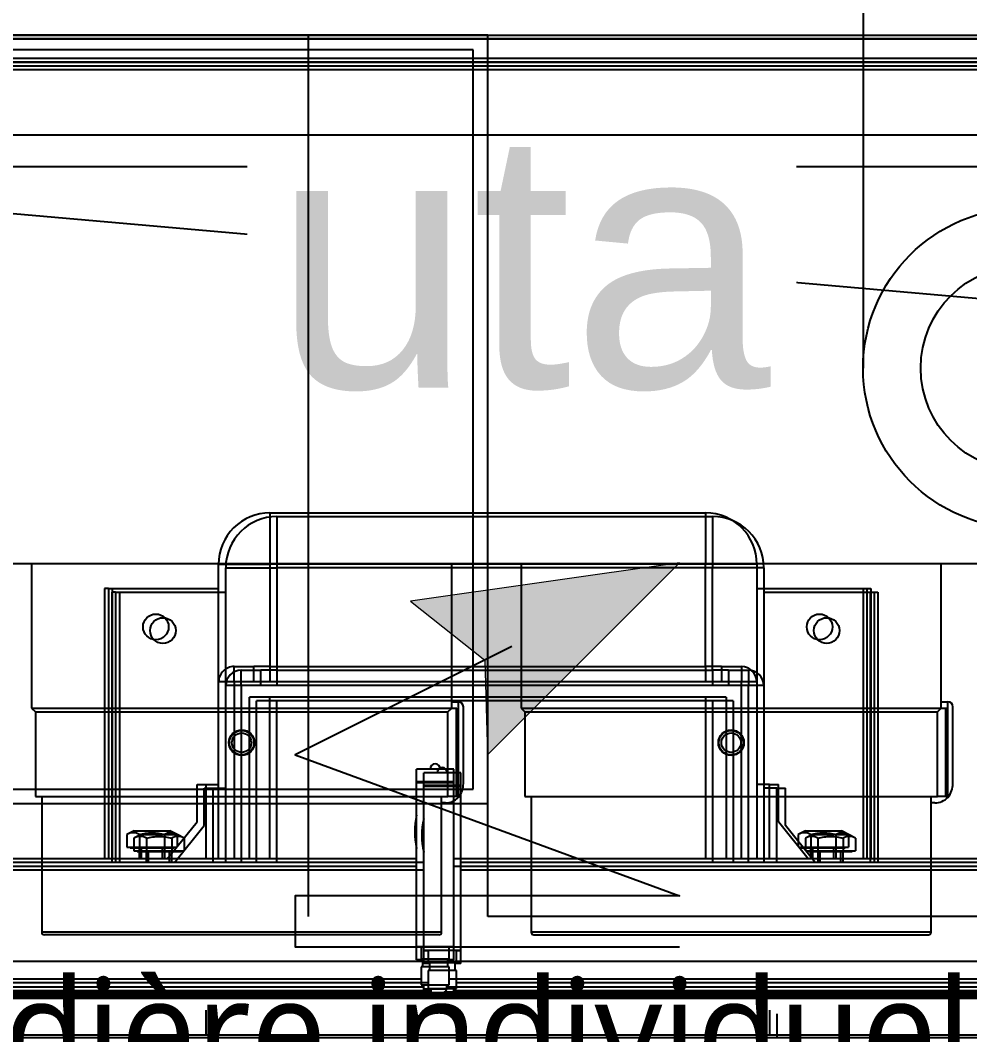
# Model space of a CAD drawing. Header units: millimetres. Extents: x 522027 to 600964, y -380282 to -298602.
# Drawn here: x 567624.6 to 567995.1, y -345042.5 to -344646.5 of the extents above; entities that cross this region are included whole.
import ezdxf

# ---------------------------------------------------------------- set-up
doc = ezdxf.new("R2010")
doc.units = ezdxf.units.MM
doc.layers.add('prlm-CHAUFF', color=4, linetype='Continuous')
doc.layers.add('prlm-MOD', color=64, linetype='Continuous')
doc.layers.add('prlm-ELEC-CFO', color=1, linetype='Continuous', lineweight=25)
doc.styles.add('Arial', font='arial.ttf')
doc.styles.add('prlm-chauff', font='trebucbi.ttf', dxfattribs={"height": 18})

# ---------------------------------------------------------------- blocks, each defined once
blk = doc.blocks.new('C 90.MTI900_Alu_390')
at = {"layer": 'prlm-MOD', "color": 1, "linetype": 'Continuous'}
for p, q in [((-4.225, 0), (4.225, 0)), ((-4.105, -0.105), (4.105, -0.105)), ((-3.96, -0.09), (3.96, -0.09)), ((-4.1, -0.12), (4.1, -0.12)), ((-0.85, -1.865), (0.85, -1.865)), ((-0.85, -1.865), (-0.85, -2.065)), ((0.85, -1.865), (0.85, -2.065)), ((-1.05, -2.525), (-1.05, -2.065)), ((-1.05, -2.065), (-0.85, -2.065)), ((0.85, -2.065), (-0.85, -2.065)), ((-0.85, -2.065), (-0.85, -2.465)), ((0.85, -2.465), (0.85, -2.065)), ((1.05, -2.065), (0.85, -2.065)), ((1.05, -2.065), (1.05, -2.525)), ((-1.495, -2.16), (-1.495, -3.215)), ((-1.48, -2.16), (-1.495, -2.16)), ((-1.48, -2.16), (-1.48, -3.215)), ((-1.48, -2.16), (-1.465, -2.16)), ((-1.465, -2.16), (-1.05, -2.16)), ((-1.465, -2.16), (-1.465, -3.215)), ((1.05, -2.16), (1.465, -2.16)), ((1.465, -2.16), (1.48, -2.16)), ((1.465, -2.16), (1.465, -3.215)), ((1.48, -2.16), (1.48, -3.215)), ((1.48, -2.16), (1.495, -2.16)), ((1.495, -2.16), (1.495, -3.215)), ((-0.99, -2.465), (-0.9124, -2.465)), ((-0.99, -2.525), (-0.99, -2.465)), ((-0.85, -2.465), (-0.9124, -2.465)), ((-0.9124, -2.525), (-0.9124, -2.465)), ((-0.85, -2.465), (0.85, -2.465)), ((-0.85, -2.465), (-0.85, -2.5242)), ((0.9124, -2.465), (0.85, -2.465)), ((0.85, -2.465), (0.85, -2.5242)), ((0.9124, -2.465), (0.99, -2.465)), ((0.9124, -2.465), (0.9124, -2.525)), ((0.99, -2.465), (0.99, -2.525)), ((-1.05, -3.215), (-1.05, -2.525)), ((-0.99, -2.525), (-1.05, -2.525)), ((-0.99, -2.525), (-0.99, -3.215)), ((-0.9124, -2.525), (-0.99, -2.525)), ((0.85, -2.5242), (-0.85, -2.5242)), ((0.99, -2.525), (0.9124, -2.525)), ((0.99, -3.215), (0.99, -2.525)), ((1.05, -2.525), (0.99, -2.525)), ((1.05, -2.525), (1.05, -3.215)), ((0.93, -2.585), (-0.93, -2.585)), ((-0.93, -3.215), (-0.93, -2.585)), ((-0.85, -3.215), (-0.85, -2.585)), ((0.85, -2.585), (0.85, -3.215)), ((0.93, -2.585), (0.93, -3.215)), ((-0.2775, -2.915), (-0.2775, -2.865)), ((-0.1325, -2.865), (-0.2775, -2.865)), ((-0.1325, -2.915), (-0.1325, -2.865)), ((-1.1342, -2.925), (-1.1, -2.925)), ((-1.1342, -3.0705), (-1.1342, -2.925)), ((-1.1, -2.925), (-1.1, -3.215)), ((-1.1, -2.925), (-1.05, -2.925)), ((-0.1325, -2.915), (-0.2775, -2.915)), ((-0.2775, -2.9175), (-0.2775, -2.915)), ((-0.2775, -2.9175), (-0.1325, -2.9175)), ((-0.2775, -3.5575), (-0.2775, -2.9175)), ((-0.1325, -2.9175), (-0.1325, -2.915)), ((-0.1325, -3.5575), (-0.1325, -2.9175)), ((1.1, -2.925), (1.05, -2.925)), ((1.1, -3.215), (1.1, -2.925)), ((1.1, -2.925), (1.1342, -2.925)), ((1.1342, -3.0705), (1.1342, -2.925)), ((-1.2504, -3.215), (-1.1342, -3.0705)), ((1.2504, -3.215), (1.1342, -3.0705)), ((-1.38, -3.106), (-1.4081, -3.1204)), ((-1.4081, -3.1204), (-1.4081, -3.17)), ((-1.38, -3.106), (-1.24, -3.106)), ((-1.3591, -3.1204), (-1.3591, -3.17)), ((-1.2609, -3.1204), (-1.2609, -3.17)), ((-1.2119, -3.1204), (-1.24, -3.106)), ((-1.2119, -3.1204), (-1.2119, -3.1671)), ((1.24, -3.106), (1.2119, -3.1204)), ((1.2119, -3.1204), (1.2119, -3.1671)), ((1.24, -3.106), (1.38, -3.106)), ((1.2609, -3.1204), (1.2609, -3.17)), ((1.3591, -3.1204), (1.3591, -3.17)), ((1.4081, -3.1204), (1.38, -3.106)), ((1.4081, -3.1204), (1.4081, -3.17)), ((-1.4081, -3.17), (-1.3836, -3.17)), ((-1.395, -3.17), (-1.395, -3.172)), ((-1.395, -3.172), (-1.225, -3.172)), ((-1.3836, -3.17), (-1.3591, -3.17)), ((-1.36, -3.172), (-1.36, -3.215)), ((-1.3591, -3.17), (-1.31, -3.17)), ((-1.3508, -3.215), (-1.3508, -3.172)), ((-1.31, -3.17), (-1.2609, -3.17)), ((-1.2692, -3.215), (-1.2692, -3.172)), ((-1.2609, -3.17), (-1.2364, -3.17)), ((-1.26, -3.215), (-1.26, -3.172)), ((-1.2364, -3.17), (-1.2142, -3.17)), ((-1.225, -3.172), (-1.225, -3.17)), ((1.2142, -3.17), (1.2364, -3.17)), ((1.225, -3.17), (1.225, -3.172)), ((1.225, -3.172), (1.395, -3.172)), ((1.2364, -3.17), (1.2609, -3.17)), ((1.26, -3.172), (1.26, -3.215)), ((1.2609, -3.17), (1.31, -3.17)), ((1.2692, -3.215), (1.2692, -3.172)), ((1.31, -3.17), (1.3591, -3.17)), ((1.3508, -3.215), (1.3508, -3.172)), ((1.3591, -3.17), (1.3836, -3.17)), ((1.36, -3.215), (1.36, -3.172)), ((1.3836, -3.17), (1.4081, -3.17)), ((1.395, -3.172), (1.395, -3.17)), ((-0.2775, -3.215), (-4.0287, -3.215)), ((-0.2775, -3.245), (-4.0274, -3.245)), ((4.0287, -3.215), (-0.1325, -3.215)), ((4.0274, -3.245), (-0.1325, -3.245)), ((-0.2775, -3.5575), (-0.1325, -3.5575)), ((-0.2775, -3.56), (-0.2775, -3.5575)), ((-0.2775, -3.61), (-0.2775, -3.56)), ((-0.26, -3.56), (-0.2775, -3.56)), ((-0.26, -3.5575), (-0.26, -3.6075)), ((-0.15, -3.6075), (-0.15, -3.5575)), ((-0.1325, -3.56), (-0.15, -3.56)), ((-0.1325, -3.56), (-0.1325, -3.5575)), ((-0.1325, -3.61), (-0.1325, -3.56)), ((-0.255, -3.61), (-0.2775, -3.61)), ((-0.15, -3.6075), (-0.26, -3.6075)), ((-0.15, -3.6375), (-0.26, -3.6375)), ((-0.26, -3.6375), (-0.26, -3.7075)), ((-0.255, -3.6075), (-0.255, -3.6375)), ((-0.155, -3.6375), (-0.155, -3.6075)), ((-0.1325, -3.61), (-0.155, -3.61)), ((-0.15, -3.7075), (-0.15, -3.6375)), ((-0.26, -3.685), (-3.6034, -3.685)), ((-3.5974, -3.715), (-0.25, -3.715)), ((-0.26, -3.7075), (-0.15, -3.7075)), ((-0.25, -3.7075), (-0.25, -3.7225)), ((-0.16, -3.7225), (-0.16, -3.7075)), ((-0.16, -3.715), (3.5984, -3.715)), ((3.6044, -3.685), (-0.15, -3.685)), ((-4.375, -3.737), (4.375, -3.737)), ((4.375, -3.747), (-4.375, -3.747)), ((-3.175, -3.735), (-0.2433, -3.735)), ((-0.25, -3.7225), (-0.16, -3.7225)), ((-0.1667, -3.735), (3.175, -3.735))]:
    blk.add_line(p, q, dxfattribs=at)
at = {"layer": 'prlm-MOD', "color": 1, "ltscale": 50}
for points in [[(-1.1, -3.8058), (-1.1, -3.902)], [(1.1, -3.8058), (1.1, -3.902)]]:
    blk.add_lwpolyline(points, dxfattribs=at)
at = {"layer": 'prlm-MOD', "color": 1, "linetype": 'Continuous'}
for centre in [(-1.295, -2.31), (1.295, -2.31)]:
    blk.add_circle(centre, 0.05, dxfattribs=at)
for centre, radius, start, end in [((-0.85, -2.065), 0.2, 90, 180), ((0.85, -2.065), 0.2, 0, 90), ((-0.99, -2.525), 0.06, 90, 180), ((0.99, -2.525), 0.06, 0, 90), ((-0.205, -2.865), 0.02, 0, 180), ((0, -3.11), 0.285, 166.8264, 193.1736), ((-1.3836, -3.1624), 0.0487, 59.7422, 120.2578), ((-1.2364, -3.1624), 0.0487, 59.7422, 120.2578), ((1.2364, -3.1624), 0.0487, 59.7422, 120.2578), ((1.3836, -3.1624), 0.0487, 59.7422, 120.2578), ((-0.235, -3.7225), 0.015, 180, 255.1649), ((-0.175, -3.7225), 0.015, 284.8351, 0)]:
    blk.add_arc(centre, radius, start, end, dxfattribs=at)
for points, knots in [([(-0.85, -2.5242), (-0.8604, -2.5242), (-0.8708, -2.5243), (-0.8916, -2.5247), (-0.902, -2.525), (-0.9124, -2.525)], [0, 0, 0, 0, 0.5, 0.5, 1, 1, 1, 1]), ([(0.9124, -2.525), (0.902, -2.525), (0.8916, -2.5247), (0.8708, -2.5243), (0.8604, -2.5242), (0.85, -2.5242)], [0, 0, 0, 0, 0.5, 0.5, 1, 1, 1, 1]), ([(-1.3591, -3.1204), (-1.3511, -3.1183), (-1.343, -3.1166), (-1.3306, -3.1149), (-1.3265, -3.1144), (-1.3182, -3.1138), (-1.3141, -3.1137), (-1.3017, -3.1137), (-1.2935, -3.1143), (-1.2772, -3.1166), (-1.269, -3.1183), (-1.2609, -3.1204)], [0, 0, 0, 0, 0.25, 0.25, 0.375, 0.375, 0.5, 0.5, 0.75, 0.75, 1, 1, 1, 1]), ([(1.2609, -3.1204), (1.269, -3.1183), (1.2772, -3.1166), (1.2935, -3.1143), (1.3017, -3.1137), (1.3141, -3.1137), (1.3182, -3.1138), (1.3265, -3.1144), (1.3306, -3.1149), (1.343, -3.1166), (1.3511, -3.1183), (1.3591, -3.1204)], [0, 0, 0, 0, 0.25, 0.25, 0.5, 0.5, 0.625, 0.625, 0.75, 0.75, 1, 1, 1, 1])]:
    blk.add_open_spline(points, degree=3, knots=knots, dxfattribs=at)
blk = doc.blocks.new('xi.VCO')
at = {"layer": 'prlm-ELEC-CFO', "lineweight": 5}
blk.add_hatch(color=0, dxfattribs=at).paths.add_polyline_path([(-3, 6), (-0.103, 3.699), (0, 0), (7.5, 7.5)])
at = {"layer": 'prlm-ELEC-CFO', "color": 0, "lineweight": 5, "flags": 128}
blk.add_lwpolyline([(-3, 6), (-0.103, 3.699), (0, 0), (7.5, 7.5)], close=True, dxfattribs=at)
at = {"layer": 'prlm-ELEC-CFO', "color": 0}
blk.add_lwpolyline([(0.955, 4.227), (-7.5, 0), (7.5, -5.5), (-7.5, -5.5), (-7.5, -7.5), (7.5, -7.5)], dxfattribs=at)

msp = doc.modelspace()

# ---------------------------------------------------------------- linework, layer by layer
msp.add_line((568279.59, -344653.71), (567279.59, -344653.71))
msp.add_line((568279.59, -344653.71), (567279.59, -344653.71))
at = {"flags": 128}
for points in [[(568209.59, -344936.44), (568209.59, -344703.71), (567414.63, -344703.71), (568136.59, -344767.18)], [(567329.59, -345013.71), (568229.59, -345013.71), (568229.59, -345043.71), (567329.59, -345043.71)]]:
    msp.add_lwpolyline(points, close=True, dxfattribs=at)
at = {"layer": 'prlm-CHAUFF'}
for p, q in [((567953.53, -344455.82), (567953.53, -344782.28)), ((567807.03, -344652.28), (568225.03, -344652.28)), ((568225.03, -344996.28), (567807.03, -344996.28))]:
    msp.add_line(p, q, dxfattribs=at)
at = {"layer": 'prlm-CHAUFF', "ltscale": 50}
for p, q in [((567807.03, -344652.28), (567417.03, -344652.28)), ((567801.32, -344657.99), (567422.74, -344657.99)), ((567402.03, -344858.48), (568212.03, -344858.49)), ((567629.03, -344858.48), (567629.03, -344914.98)), ((567793.03, -344914.98), (567793.03, -344858.48)), ((567820.03, -344858.48), (567820.03, -344914.98)), ((567984.03, -344914.99), (567984.03, -344858.49)), ((567793.03, -344912.48), (567795.53, -344912.48)), ((567795.58, -344949.48), (567795.58, -344912.48)), ((567984.03, -344912.49), (567986.53, -344912.49)), ((567986.58, -344949.49), (567986.58, -344912.49)), ((567629.03, -344914.98), (567793.03, -344914.98)), ((567629.03, -344914.98), (567630.53, -344916.48)), ((567630.53, -344916.48), (567791.53, -344916.48)), ((567630.53, -344916.48), (567630.53, -344949.48)), ((567791.53, -344916.48), (567793.03, -344914.98)), ((567791.53, -344949.48), (567791.53, -344916.48)), ((567793.03, -344914.98), (567794.83, -344914.98)), ((567794.83, -344949.48), (567794.83, -344914.98)), ((567794.83, -344914.98), (567795.03, -344914.98)), ((567795.03, -344949.48), (567795.03, -344914.98)), ((567797.53, -344944.45), (567797.53, -344914.48)), ((567820.03, -344914.98), (567984.03, -344914.99)), ((567820.03, -344914.98), (567821.53, -344916.48)), ((567821.53, -344916.48), (567982.53, -344916.49)), ((567821.53, -344916.48), (567821.53, -344949.48)), ((567982.53, -344916.49), (567984.03, -344914.99)), ((567982.53, -344949.49), (567982.53, -344916.49)), ((567984.03, -344914.99), (567985.83, -344914.99)), ((567985.83, -344949.49), (567985.83, -344914.99)), ((567985.83, -344914.99), (567986.03, -344914.99)), ((567986.03, -344949.49), (567986.03, -344914.99)), ((567988.53, -344944.45), (567988.53, -344914.49)), ((567794.83, -344924.21), (567795.03, -344924.21)), ((567795.03, -344925.21), (567794.83, -344925.21)), ((567985.83, -344924.22), (567986.03, -344924.22)), ((567986.03, -344925.22), (567985.83, -344925.22)), ((567794.83, -344925.71), (567795.03, -344925.71)), ((567795.03, -344929.21), (567794.83, -344929.21)), ((567985.83, -344925.72), (567986.03, -344925.72)), ((567986.03, -344929.22), (567985.83, -344929.22)), ((567794.83, -344932.98), (567795.03, -344932.98)), ((567985.83, -344932.99), (567986.03, -344932.99)), ((567795.03, -344936.48), (567794.83, -344936.48)), ((567986.03, -344936.49), (567985.83, -344936.49)), ((567422.74, -344946.57), (567801.31, -344946.57)), ((567417.03, -344952.28), (567807.03, -344952.28)), ((567630.53, -344949.48), (567791.53, -344949.48)), ((567633.03, -344949.48), (567633.02, -345002.48)), ((567789.02, -345002.48), (567789.03, -344949.48)), ((567790.53, -344951.98), (567789.03, -344951.98)), ((567795.58, -344949.48), (567791.53, -344949.48)), ((567821.53, -344949.48), (567982.53, -344949.49)), ((567824.03, -344949.48), (567824.02, -345002.48)), ((567980.02, -345002.49), (567980.03, -344949.49)), ((567981.53, -344951.99), (567980.03, -344951.99)), ((567986.58, -344949.49), (567982.53, -344949.49)), ((567789.02, -345002.48), (567633.02, -345002.48)), ((567788.02, -345003.48), (567634.02, -345003.48)), ((567980.02, -345002.49), (567824.02, -345002.48)), ((567825.02, -345003.48), (567979.02, -345003.49))]:
    msp.add_line(p, q, dxfattribs=at)
at = {"layer": 'prlm-CHAUFF'}
for radius in [62.5, 40]:
    msp.add_circle((568016.03, -344782.28), radius, dxfattribs=at)
at = {"layer": 'prlm-CHAUFF', "ltscale": 50}
for centre, radius in [((567711.03, -344928.48), 5), ((567711.03, -344928.48), 4.8), ((567711.03, -344928.48), 3.8), ((567902.03, -344928.49), 5), ((567902.03, -344928.49), 4.8), ((567902.03, -344928.49), 3.8)]:
    msp.add_circle(centre, radius, dxfattribs=at)
for centre, radius, start, end in [((567795.53, -344914.48), 2, 88.3228, 89.9989), ((567795.53, -344914.48), 2, 359.9989, 88.3228), ((567986.53, -344914.49), 2, 88.3228, 89.9989), ((567986.53, -344914.49), 2, 359.9989, 88.3228), ((567789.77, -344944.68), 7.76, 318.5237, 1.7664), ((567980.77, -344944.69), 7.76, 318.5237, 1.7664), ((567790.53, -344944.98), 7, 269.9989, 316.272), ((567981.53, -344944.99), 7, 269.9989, 316.272), ((567634.02, -345002.48), 1, 179.9989, 269.9989), ((567788.02, -345002.48), 1, 269.9989, 359.9989), ((567825.02, -345002.48), 1, 179.9989, 269.9989), ((567979.02, -345002.49), 1, 269.9989, 359.9989)]:
    msp.add_arc(centre, radius, start, end, dxfattribs=at)
for centre, major_axis, ratio, start_param, end_param in [((567782.53, -344938.32), (12.5, 0), 0.146694, 0, 0.179125), ((567790.53, -344938.32), (4.5, 0), 0.974723, 5.983927, 6.283185), ((567973.53, -344938.32), (12.5, 0), 0.146694, 0, 0.179125), ((567981.53, -344938.32), (4.5, 0), 0.974723, 5.983927, 6.283185), ((567790.53, -344941.87), (4.5, 0), 0.974723, 5.983927, 6.283185), ((567981.53, -344941.88), (4.5, 0), 0.974723, 5.983927, 6.283185)]:
    msp.add_ellipse(centre, major_axis=major_axis, ratio=ratio, start_param=start_param, end_param=end_param, dxfattribs=at)
for points in [[(567794.84, -344946.2), (567794.88, -344946.07), (567794.91, -344945.94), (567795, -344945.52), (567795.03, -344945.23), (567795.03, -344944.93)], [(567985.84, -344946.2), (567985.88, -344946.07), (567985.91, -344945.94), (567986, -344945.52), (567986.03, -344945.23), (567986.03, -344944.94)]]:
    msp.add_open_spline(points, degree=3, knots=[0.8185803, 0.8185803, 0.8185803, 0.8185803, 0.875, 0.875, 1, 1, 1, 1], dxfattribs=at)
at = {"layer": 'prlm-MOD'}
for p, q in [((567384.53, -344652.28), (568229.53, -344652.28)), ((567396.53, -344662.78), (568217.53, -344662.78)), ((567411.03, -344661.28), (568203.03, -344661.28)), ((567397.03, -344664.28), (568217.03, -344664.28)), ((567722.03, -344838.78), (567892.03, -344838.78)), ((567722.03, -344838.78), (567722.03, -344858.78)), ((567892.03, -344838.78), (567892.03, -344858.78)), ((567702.03, -344904.78), (567702.03, -344858.78)), ((567702.03, -344858.78), (567722.03, -344858.78)), ((567892.03, -344858.78), (567722.03, -344858.78)), ((567722.03, -344858.78), (567722.03, -344898.78)), ((567892.03, -344898.78), (567892.03, -344858.78)), ((567912.03, -344858.78), (567892.03, -344858.78)), ((567912.03, -344858.78), (567912.03, -344904.78)), ((567657.53, -344868.28), (567657.53, -344973.78)), ((567659.03, -344868.28), (567657.53, -344868.28)), ((567659.03, -344868.28), (567659.03, -344973.78)), ((567659.03, -344868.28), (567660.53, -344868.28)), ((567660.53, -344868.28), (567702.03, -344868.28)), ((567660.53, -344868.28), (567660.53, -344973.78)), ((567912.03, -344868.28), (567953.53, -344868.28)), ((567953.53, -344868.28), (567955.03, -344868.28)), ((567953.53, -344868.28), (567953.53, -344973.78)), ((567955.03, -344868.28), (567955.03, -344973.78)), ((567955.03, -344868.28), (567956.53, -344868.28)), ((567956.53, -344868.28), (567956.53, -344973.78)), ((567708.03, -344898.78), (567715.79, -344898.78)), ((567708.03, -344904.78), (567708.03, -344898.78)), ((567722.03, -344898.78), (567715.79, -344898.78)), ((567715.79, -344904.78), (567715.79, -344898.78)), ((567722.03, -344898.78), (567892.03, -344898.78)), ((567722.03, -344898.78), (567722.03, -344904.7)), ((567898.28, -344898.78), (567892.03, -344898.78)), ((567892.03, -344898.78), (567892.03, -344904.7)), ((567898.28, -344898.78), (567906.03, -344898.78)), ((567898.28, -344898.78), (567898.28, -344904.78)), ((567906.03, -344898.78), (567906.03, -344904.78)), ((567702.03, -344973.78), (567702.03, -344904.78)), ((567708.03, -344904.78), (567702.03, -344904.78)), ((567708.03, -344904.78), (567708.03, -344973.78)), ((567715.79, -344904.78), (567708.03, -344904.78)), ((567892.03, -344904.7), (567722.03, -344904.7)), ((567906.03, -344904.78), (567898.28, -344904.78)), ((567906.03, -344973.78), (567906.03, -344904.78)), ((567912.03, -344904.78), (567906.03, -344904.78)), ((567912.03, -344904.78), (567912.03, -344973.78)), ((567900.03, -344910.78), (567714.03, -344910.78)), ((567714.03, -344973.78), (567714.03, -344910.78)), ((567722.03, -344973.78), (567722.03, -344910.78)), ((567892.03, -344910.78), (567892.03, -344973.78)), ((567900.03, -344910.78), (567900.03, -344973.78)), ((567779.28, -344943.78), (567779.28, -344938.78)), ((567793.78, -344938.78), (567779.28, -344938.78)), ((567793.78, -344943.78), (567793.78, -344938.78)), ((567693.61, -344944.78), (567697.03, -344944.78)), ((567693.61, -344959.34), (567693.61, -344944.78)), ((567697.03, -344944.78), (567697.03, -344973.78)), ((567697.03, -344944.78), (567702.03, -344944.78)), ((567793.78, -344943.78), (567779.28, -344943.78)), ((567779.28, -344944.03), (567779.28, -344943.78)), ((567779.28, -344944.03), (567793.78, -344944.03)), ((567779.28, -345008.03), (567779.28, -344944.03)), ((567793.78, -344944.03), (567793.78, -344943.78)), ((567793.78, -345008.03), (567793.78, -344944.03)), ((567917.03, -344944.78), (567912.03, -344944.78)), ((567917.03, -344973.78), (567917.03, -344944.78)), ((567917.03, -344944.78), (567920.45, -344944.78)), ((567920.45, -344959.34), (567920.45, -344944.78)), ((567681.99, -344973.78), (567693.61, -344959.34)), ((567932.07, -344973.78), (567920.45, -344959.34)), ((567669.03, -344962.88), (567666.22, -344964.32)), ((567666.22, -344964.32), (567666.22, -344969.28)), ((567669.03, -344962.88), (567683.03, -344962.88)), ((567671.12, -344964.32), (567671.12, -344969.28)), ((567680.94, -344964.32), (567680.94, -344969.28)), ((567685.85, -344964.32), (567683.03, -344962.88)), ((567685.85, -344964.32), (567685.85, -344968.99)), ((567931.03, -344962.88), (567928.22, -344964.32)), ((567928.22, -344964.32), (567928.22, -344968.99)), ((567931.03, -344962.88), (567945.03, -344962.88)), ((567933.12, -344964.32), (567933.12, -344969.28)), ((567942.94, -344964.32), (567942.94, -344969.28)), ((567947.85, -344964.32), (567945.03, -344962.88)), ((567947.85, -344964.32), (567947.85, -344969.28)), ((567666.22, -344969.28), (567668.67, -344969.28)), ((567667.53, -344969.28), (567667.53, -344969.48)), ((567667.53, -344969.48), (567684.53, -344969.48)), ((567668.67, -344969.28), (567671.12, -344969.28)), ((567671.03, -344969.48), (567671.03, -344973.78)), ((567671.12, -344969.28), (567676.03, -344969.28)), ((567671.95, -344973.78), (567671.95, -344969.48)), ((567676.03, -344969.28), (567680.94, -344969.28)), ((567680.11, -344973.78), (567680.11, -344969.48)), ((567680.94, -344969.28), (567683.39, -344969.28)), ((567681.03, -344973.78), (567681.03, -344969.48)), ((567683.39, -344969.28), (567685.61, -344969.28)), ((567684.53, -344969.48), (567684.53, -344969.28)), ((567928.45, -344969.28), (567930.67, -344969.28)), ((567929.53, -344969.28), (567929.53, -344969.48)), ((567929.53, -344969.48), (567946.53, -344969.48)), ((567930.67, -344969.28), (567933.12, -344969.28)), ((567933.03, -344969.48), (567933.03, -344973.78)), ((567933.12, -344969.28), (567938.03, -344969.28)), ((567933.95, -344973.78), (567933.95, -344969.48)), ((567938.03, -344969.28), (567942.94, -344969.28)), ((567942.11, -344973.78), (567942.11, -344969.48)), ((567942.94, -344969.28), (567945.39, -344969.28)), ((567943.03, -344973.78), (567943.03, -344969.48)), ((567945.39, -344969.28), (567947.85, -344969.28)), ((567946.53, -344969.48), (567946.53, -344969.28)), ((567779.28, -344973.78), (567404.16, -344973.78)), ((567779.28, -344976.78), (567404.29, -344976.78)), ((568209.9, -344973.78), (567793.78, -344973.78)), ((568209.77, -344976.78), (567793.78, -344976.78)), ((567779.28, -345008.03), (567793.78, -345008.03)), ((567779.28, -345008.28), (567779.28, -345008.03)), ((567779.28, -345013.28), (567779.28, -345008.28)), ((567781.03, -345008.28), (567779.28, -345008.28)), ((567781.03, -345008.03), (567781.03, -345013.03)), ((567792.03, -345013.03), (567792.03, -345008.03)), ((567793.78, -345008.28), (567792.03, -345008.28)), ((567793.78, -345008.28), (567793.78, -345008.03)), ((567793.78, -345013.28), (567793.78, -345008.28)), ((567781.53, -345013.28), (567779.28, -345013.28)), ((567792.03, -345013.03), (567781.03, -345013.03)), ((567792.03, -345016.03), (567781.03, -345016.03)), ((567781.03, -345016.03), (567781.03, -345023.03)), ((567781.53, -345013.03), (567781.53, -345016.03)), ((567791.53, -345016.03), (567791.53, -345013.03)), ((567793.78, -345013.28), (567791.53, -345013.28)), ((567792.03, -345023.03), (567792.03, -345016.03)), ((567781.03, -345020.78), (567446.69, -345020.78)), ((567447.29, -345023.78), (567782.03, -345023.78)), ((567781.03, -345023.03), (567792.03, -345023.03)), ((567782.03, -345023.03), (567782.03, -345024.53)), ((567782.03, -345024.53), (567791.03, -345024.53)), ((567791.03, -345024.53), (567791.03, -345023.03)), ((567791.03, -345023.78), (568166.87, -345023.78)), ((568167.47, -345020.78), (567792.03, -345020.78)), ((567369.53, -345025.98), (568244.53, -345025.98)), ((568244.53, -345026.98), (567369.53, -345026.98)), ((567489.53, -345025.78), (567782.7, -345025.78)), ((567790.36, -345025.78), (568124.53, -345025.78)), ((567369.53, -345042.48), (568244.53, -345042.48))]:
    msp.add_line(p, q, dxfattribs=at)
at = {"layer": 'prlm-MOD', "ltscale": 50}
for p, q in [((567697.03, -345032.86), (567697.03, -345042.48)), ((567917.03, -345032.86), (567917.03, -345042.48))]:
    msp.add_line(p, q, dxfattribs=at)
at = {"layer": 'prlm-MOD'}
for centre in [(567677.53, -344883.28), (567936.53, -344883.28)]:
    msp.add_circle(centre, 5, dxfattribs=at)
for centre, radius, start, end in [((567722.03, -344858.78), 20, 89.9999, 179.9999), ((567892.03, -344858.78), 20, 359.9999, 89.9999), ((567708.03, -344904.78), 6, 89.9999, 179.9999), ((567906.03, -344904.78), 6, 359.9999, 89.9999), ((567786.53, -344938.78), 2, 359.9999, 179.9999), ((567807.03, -344963.28), 28.5, 166.8263, 193.1734), ((567668.67, -344968.53), 4.87, 59.7421, 120.2576), ((567683.39, -344968.53), 4.87, 59.7421, 120.2576), ((567930.67, -344968.53), 4.87, 59.7421, 120.2576), ((567945.39, -344968.53), 4.87, 59.7421, 120.2576), ((567783.53, -345024.53), 1.5, 179.9999, 255.1648), ((567789.53, -345024.53), 1.5, 284.835, 359.9999)]:
    msp.add_arc(centre, radius, start, end, dxfattribs=at)
for points, knots in [([(567722.03, -344904.7), (567720.99, -344904.7), (567719.95, -344904.72), (567717.87, -344904.76), (567716.83, -344904.78), (567715.79, -344904.78)], [0, 0, 0, 0, 0.5, 0.5, 1, 1, 1, 1]), ([(567898.28, -344904.78), (567897.23, -344904.78), (567896.19, -344904.76), (567894.11, -344904.72), (567893.07, -344904.7), (567892.03, -344904.7)], [0, 0, 0, 0, 0.5, 0.5, 1, 1, 1, 1]), ([(567671.12, -344964.32), (567671.92, -344964.12), (567672.73, -344963.95), (567673.97, -344963.77), (567674.38, -344963.72), (567675.21, -344963.66), (567675.62, -344963.65), (567676.86, -344963.65), (567677.68, -344963.71), (567679.31, -344963.94), (567680.13, -344964.11), (567680.94, -344964.32)], [0, 0, 0, 0, 0.25, 0.25, 0.375, 0.375, 0.5, 0.5, 0.75, 0.75, 1, 1, 1, 1]), ([(567933.12, -344964.32), (567933.93, -344964.12), (567934.75, -344963.94), (567936.38, -344963.71), (567937.2, -344963.65), (567938.44, -344963.65), (567938.85, -344963.66), (567939.68, -344963.73), (567940.09, -344963.77), (567941.33, -344963.95), (567942.14, -344964.12), (567942.94, -344964.32)], [0, 0, 0, 0, 0.25, 0.25, 0.5, 0.5, 0.625, 0.625, 0.75, 0.75, 1, 1, 1, 1])]:
    msp.add_open_spline(points, degree=3, knots=knots, dxfattribs=at)

# ---------------------------------------------------------------- block references
at = {"layer": 'prlm-ELEC-CFO', "xscale": 10, "yscale": 10, "zscale": 10}
msp.add_blockref('xi.VCO', (567806.94, -344933.23), dxfattribs=at)
at = {"layer": 'prlm-MOD', "xscale": 99.99999999999976, "yscale": 99.99999999999976, "zscale": 99.99999999999976, "rotation": 359.9998846602432}
msp.add_blockref('C 90.MTI900_Alu_390', (567809.8, -344653.71), dxfattribs=at)

# ---------------------------------------------------------------- texts
at = {"layer": 'prlm-CHAUFF', "style": 'prlm-chauff'}
msp.add_text('Chaudière individuelle', height=40, rotation=360, dxfattribs=at).set_placement((567491.71, -345060.76))

# ---------------------------------------------------------------- next in the draw order: texts
at = {"layer": 'prlm-ELEC-CFO', "insert": (567820.34, -344740.66), "char_height": 100, "attachment_point": 5, "line_spacing_factor": 0.8, "style": 'Arial', "bg_fill": 3, "box_fill_scale": 1.1, "bg_fill_color": 256, "bg_fill_transparency": 0}
msp.add_mtext('uta', dxfattribs=at)

# ---------------------------------------------------------------- next in the draw order: linework, layer by layer
at = {"layer": 'prlm-CHAUFF', "ltscale": 30}
msp.add_line((567737.03, -344652.28), (567737.03, -344996.28), dxfattribs=at)
at = {"layer": 'prlm-CHAUFF'}
msp.add_line((567807.03, -344996.28), (567807.03, -344652.28), dxfattribs=at)
at = {"layer": 'prlm-CHAUFF', "ltscale": 50}
for p, q in [((567807.03, -344952.28), (567807.03, -344652.28)), ((567801.31, -344946.57), (567801.32, -344657.99)), ((568212.03, -344691.29), (567402.03, -344691.28))]:
    msp.add_line(p, q, dxfattribs=at)

doc.saveas('drawing.dxf')
